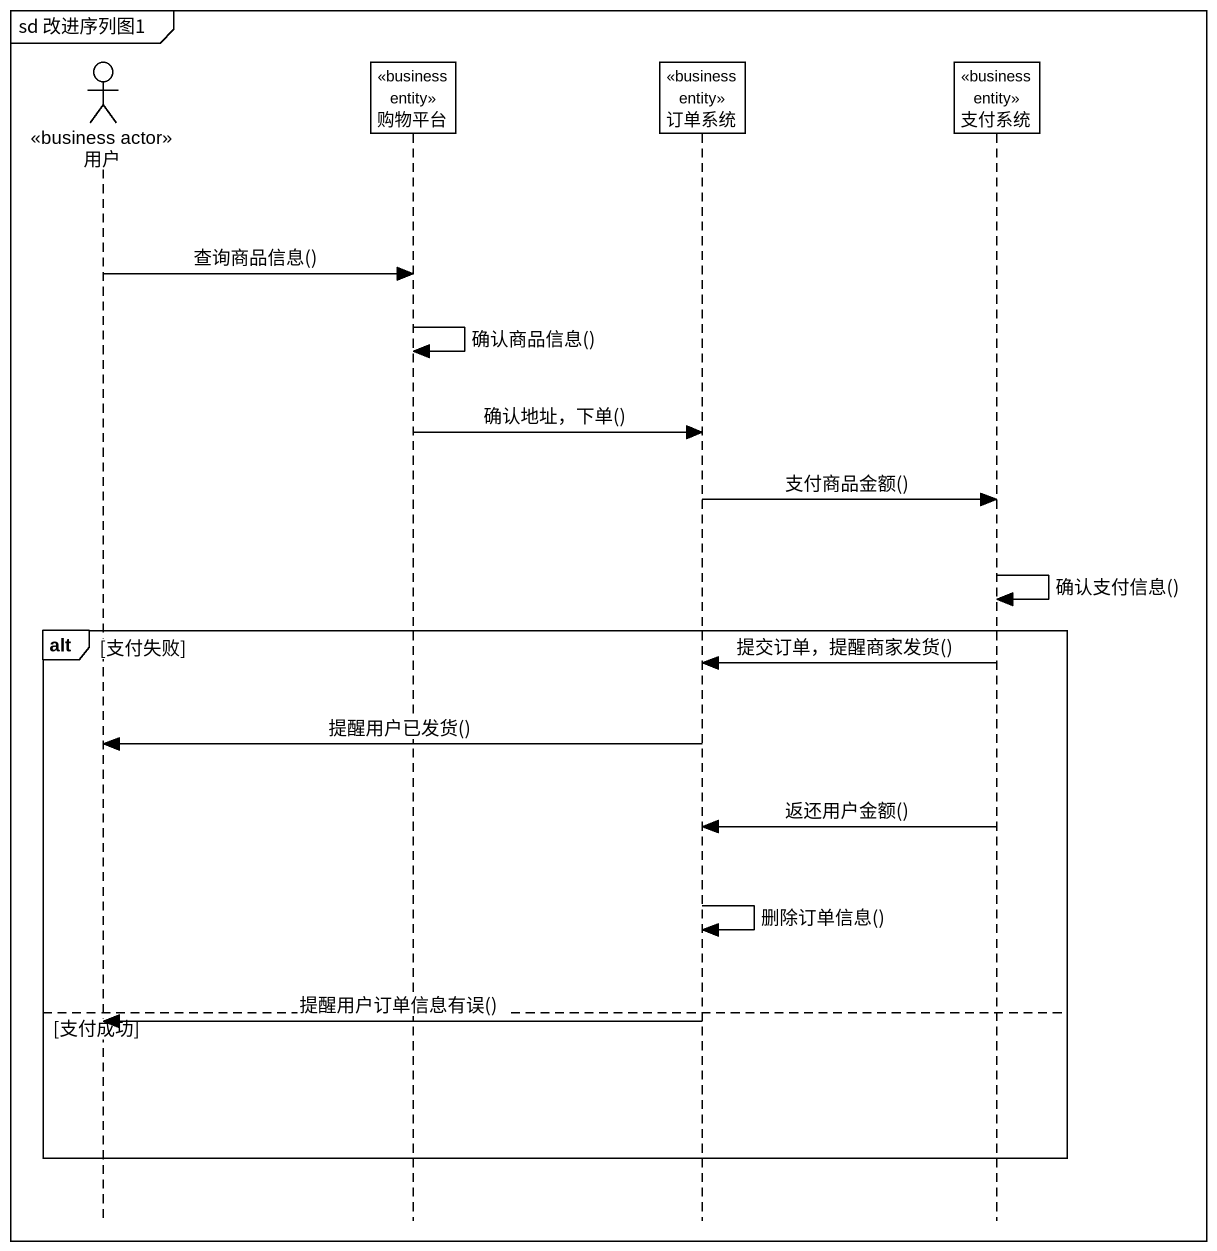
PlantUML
@startuml
mainframe sd 改进序列图1
hide footbox
actor 用户 <<business actor>>
participant 购物平台 <<business entity>>
participant 订单系统 <<business entity>>
participant 支付系统 <<business entity>>

用户 -> 购物平台 : 查询商品信息()
购物平台 -> 购物平台 : 确认商品信息()
购物平台 -> 订单系统 : 确认地址，下单()
订单系统 -> 支付系统 : 支付商品金额()
支付系统 -> 支付系统 : 确认支付信息()
alt 支付失败
  支付系统 -> 订单系统 : 提交订单，提醒商家发货()
  订单系统 -> 用户 : 提醒用户已发货()
  支付系统 -> 订单系统 : 返还用户金额()
  订单系统 -> 订单系统 : 删除订单信息()
else 支付成功
  订单系统 -> 用户 : 提醒用户订单信息有误()
end
@enduml
